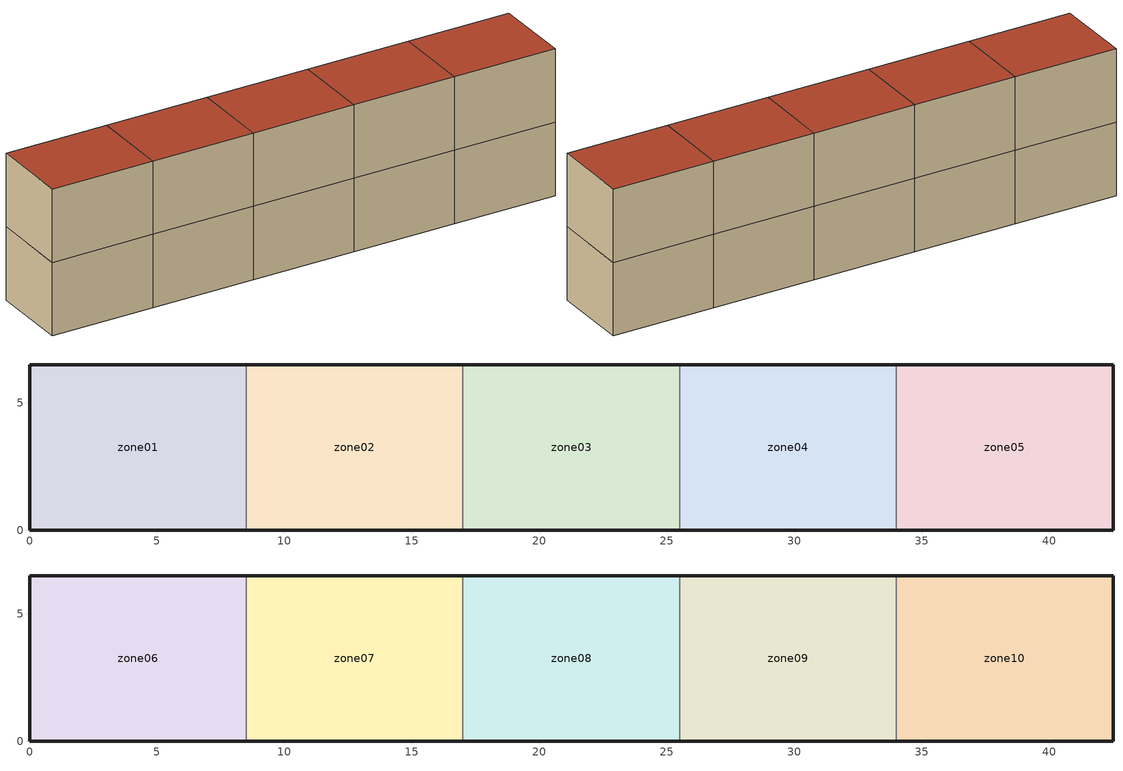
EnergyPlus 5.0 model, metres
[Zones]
zone01
 floor ground (GROUND_FLOOR): 8.5,6.5 8.5,0 0,0 0,6.5 z0
 wall outside (EXT_WALL): 8.5,6.5 0,6.5 0,0 8.5,0 z0:6
 wall to zone02 (ADJ_WALL): 8.5,0 8.5,6.5 z0:6
 ceiling to zone06 (ADJ_CEILING): 0,6.5 0,0 8.5,0 8.5,6.5 z6
zone02
 floor ground (GROUND_FLOOR): 17,6.5 17,0 8.5,0 8.5,6.5 z0
 wall outside (EXT_WALL): 17,6.5 8.5,6.5 / 8.5,0 17,0 z0:6
 wall to zone03 (ADJ_WALL): 17,0 17,6.5 z0:6
 wall to zone01 (ADJ_WALL): 8.5,6.5 8.5,0 z0:6
 ceiling to zone07 (ADJ_CEILING): 8.5,6.5 8.5,0 17,0 17,6.5 z6
zone03
 floor ground (GROUND_FLOOR): 25.5,6.5 25.5,0 17,0 17,6.5 z0
 wall outside (EXT_WALL): 25.5,6.5 17,6.5 / 17,0 25.5,0 z0:6
 wall to zone04 (ADJ_WALL): 25.5,0 25.5,6.5 z0:6
 wall to zone02 (ADJ_WALL): 17,6.5 17,0 z0:6
 ceiling to zone08 (ADJ_CEILING): 17,6.5 17,0 25.5,0 25.5,6.5 z6
zone04
 floor ground (GROUND_FLOOR): 34,6.5 34,0 25.5,0 25.5,6.5 z0
 wall outside (EXT_WALL): 34,6.5 25.5,6.5 / 25.5,0 34,0 z0:6
 wall to zone05 (ADJ_WALL): 34,0 34,6.5 z0:6
 wall to zone03 (ADJ_WALL): 25.5,6.5 25.5,0 z0:6
 ceiling to zone09 (ADJ_CEILING): 25.5,6.5 25.5,0 34,0 34,6.5 z6
zone05
 floor ground (GROUND_FLOOR): 42.5,6.5 42.5,0 34,0 34,6.5 z0
 wall outside (EXT_WALL): 34,0 42.5,0 42.5,6.5 34,6.5 z0:6
 wall to zone04 (ADJ_WALL): 34,6.5 34,0 z0:6
 ceiling to zone10 (ADJ_CEILING): 34,6.5 34,0 42.5,0 42.5,6.5 z6
zone06
 floor to zone01 (ADJ_CEILING): 8.5,6.5 8.5,0 0,0 0,6.5 z6
 wall outside (EXT_WALL): 8.5,6.5 0,6.5 0,0 8.5,0 z6:12
 wall to zone07 (ADJ_WALL): 8.5,0 8.5,6.5 z6:12
 roof outside (EXT_ROOF): 0,6.5 0,0 8.5,0 8.5,6.5 z12
zone07
 floor to zone02 (ADJ_CEILING): 17,6.5 17,0 8.5,0 8.5,6.5 z6
 wall outside (EXT_WALL): 17,6.5 8.5,6.5 / 8.5,0 17,0 z6:12
 wall to zone08 (ADJ_WALL): 17,0 17,6.5 z6:12
 wall to zone06 (ADJ_WALL): 8.5,6.5 8.5,0 z6:12
 roof outside (EXT_ROOF): 8.5,6.5 8.5,0 17,0 17,6.5 z12
zone08
 floor to zone03 (ADJ_CEILING): 25.5,6.5 25.5,0 17,0 17,6.5 z6
 wall outside (EXT_WALL): 25.5,6.5 17,6.5 / 17,0 25.5,0 z6:12
 wall to zone09 (ADJ_WALL): 25.5,0 25.5,6.5 z6:12
 wall to zone07 (ADJ_WALL): 17,6.5 17,0 z6:12
 roof outside (EXT_ROOF): 17,6.5 17,0 25.5,0 25.5,6.5 z12
zone09
 floor to zone04 (ADJ_CEILING): 34,6.5 34,0 25.5,0 25.5,6.5 z6
 wall outside (EXT_WALL): 34,6.5 25.5,6.5 / 25.5,0 34,0 z6:12
 wall to zone10 (ADJ_WALL): 34,0 34,6.5 z6:12
 wall to zone08 (ADJ_WALL): 25.5,6.5 25.5,0 z6:12
 roof outside (EXT_ROOF): 25.5,6.5 25.5,0 34,0 34,6.5 z12
zone10
 floor to zone05 (ADJ_CEILING): 42.5,6.5 42.5,0 34,0 34,6.5 z6
 wall outside (EXT_WALL): 34,0 42.5,0 42.5,6.5 34,6.5 z6:12
 wall to zone09 (ADJ_WALL): 34,6.5 34,0 z6:12
 roof outside (EXT_ROOF): 34,6.5 34,0 42.5,0 42.5,6.5 z12
[Building]
TRNSYS18: North Axis {deg}=0; Terrain=City; Loads Convergence Tolerance Value=0; Temperature Convergence Tolerance Value {deltaC}=0; Solar Distribution=FullInteriorAndExterior; Maximum Number of Warmup Days=0
[Site:Location]
not used: Latitude {deg}=0; Longitude {deg}=0; Time Zone {hr}=0; Elevation {m}=0
[Construction]
GROUND_FLOOR; EXT_WALL; EXT_ROOF; ADJ_WALL; ADJ_CEILING: 
[WindowProperty:ShadingControl]
ESHADE=0; ISHADE=INPUT 1*MAX_ISHADE : SHADECNTRL=ISHADE_INTERNAL
[SurfaceProperty:OtherSideCoefficients]
BOUNDARY=IDENTICAL; BOUNDARY=INPUT 1*TBOUNDARY; BOUNDARY=INPUT 1*TBOUNDARY_2; BOUNDARY=INPUT 1*TBOUNDARY_3; BOUNDARY=INPUT 1*TGROUND; BOUNDARY=20; BOUNDARY=15
[Zone] Multiplier=1
zone01; zone02; zone03; zone04; zone05; zone06; zone07; zone08; zone09; zone10
